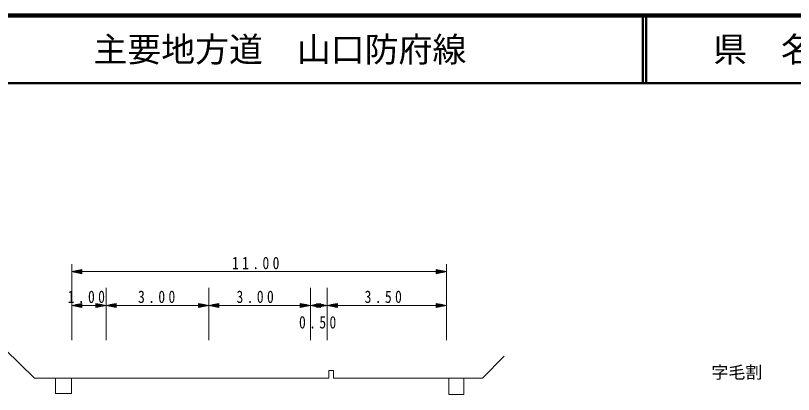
# Model space of a CAD drawing. Units: millimetres, scale not verified. Extents: x 40000 to 680000, y 20000 to 380000.
# Drawn here: x 205260 to 319966, y 324093 to 380000 of the extents above; entities that cross this region are included whole.
import ezdxf
from ezdxf.enums import TextEntityAlignment as Align

# ---------------------------------------------------------------- set-up
doc = ezdxf.new("R2010")
doc.units = ezdxf.units.MM
doc.header["$LTSCALE"] = 1000
for name, color, linetype, lineweight in [('M-BGD', 7, 'Continuous', 13), ('M-STR-HTXT', 7, 'Continuous', 13), ('M-TTL', 2, 'Continuous', 140), ('M-TTL-LINE', 7, 'Continuous', 50)]:
    doc.layers.add(name, color=color, linetype=linetype, lineweight=lineweight)
doc.layers.add('M-BMK-HTXT', color=7, linetype='Continuous')
doc.layers.add('M-TTL-TXT', color=7, linetype='Continuous')
doc.styles.add('ＭＳ ゴシック', font='')
doc.styles.get('ＭＳ ゴシック').set_extended_font_data('MS Gothic')

msp = doc.modelspace()

# ---------------------------------------------------------------- linework, layer by layer
at = {"layer": 'M-BGD'}
for p, q in [((203716, 330733), (208035, 326506)), ((274108, 326506), (277322, 329719)), ((251443, 326506), (251443, 327634)), ((251443, 327634), (252152, 327634)), ((252152, 327634), (252152, 326506)), ((208035, 326506), (251443, 326506)), ((211150, 324216), (211150, 326506)), ((213511, 326506), (213511, 324216)), ((252152, 326506), (274108, 326506)), ((269148, 324093), (269148, 326506)), ((271363, 326506), (271363, 324093)), ((213511, 324216), (211150, 324216)), ((271363, 324093), (269148, 324093))]:
    msp.add_line(p, q, dxfattribs=at)
at = {"layer": 'M-STR-HTXT'}
for p, q in [((213553, 332083), (213553, 343315)), ((268797, 332083), (268797, 343315)), ((213553, 342212), (215053, 342512)), ((213553, 342212), (215053, 341912)), ((213553, 342212), (215053, 342212)), ((215053, 342272), (213853, 342272)), ((215053, 342152), (213853, 342152)), ((214153, 342332), (215053, 342332)), ((214153, 342092), (215053, 342092)), ((215053, 342392), (214453, 342392)), ((215053, 342032), (214453, 342032)), ((214753, 342452), (215053, 342452)), ((214753, 341972), (215053, 341972)), ((215053, 341912), (215053, 342512)), ((215053, 342212), (267297, 342212)), ((268797, 342212), (267297, 342512)), ((267297, 342512), (267297, 341912)), ((267597, 342452), (267297, 342452)), ((267297, 342392), (267897, 342392)), ((268197, 342332), (267297, 342332)), ((267297, 342272), (268497, 342272)), ((268797, 342212), (267297, 341912)), ((268797, 342212), (267297, 342212)), ((267297, 342152), (268497, 342152)), ((268197, 342092), (267297, 342092)), ((267297, 342032), (267897, 342032)), ((267597, 341972), (267297, 341972)), ((218601, 332083), (218601, 339837)), ((233744, 332083), (233744, 339837)), ((248737, 332083), (248737, 339837)), ((251209, 332083), (251209, 339837)), ((213553, 337227), (215053, 337527)), ((215053, 337287), (213853, 337287)), ((214153, 337347), (215053, 337347)), ((215053, 337407), (214453, 337407)), ((214753, 337467), (215053, 337467)), ((215053, 336927), (215053, 337527)), ((218601, 337227), (217101, 337527)), ((217101, 337527), (217101, 336927)), ((217401, 337467), (217101, 337467)), ((217101, 337407), (217701, 337407)), ((218001, 337347), (217101, 337347)), ((217101, 337287), (218301, 337287)), ((218601, 337227), (220101, 337527)), ((220101, 337287), (218901, 337287)), ((219201, 337347), (220101, 337347)), ((220101, 337407), (219501, 337407)), ((219801, 337467), (220101, 337467)), ((220101, 336927), (220101, 337527)), ((233744, 337227), (232244, 337527)), ((232244, 337527), (232244, 336927)), ((232544, 337467), (232244, 337467)), ((232244, 337407), (232844, 337407)), ((233144, 337347), (232244, 337347)), ((232244, 337287), (233444, 337287)), ((233744, 337227), (235244, 337527)), ((235244, 337287), (234044, 337287)), ((234344, 337347), (235244, 337347)), ((235244, 337407), (234644, 337407)), ((234944, 337467), (235244, 337467)), ((235244, 336927), (235244, 337527)), ((248737, 337227), (247237, 337527)), ((247237, 337527), (247237, 336927)), ((247537, 337467), (247237, 337467)), ((247237, 337407), (247837, 337407)), ((248137, 337347), (247237, 337347)), ((247237, 337287), (248437, 337287)), ((248737, 337227), (250237, 337527)), ((250237, 337287), (249037, 337287)), ((249337, 337347), (250237, 337347)), ((250237, 337407), (249637, 337407)), ((251209, 337227), (249709, 337527)), ((249709, 337527), (249709, 336927)), ((250009, 337467), (249709, 337467)), ((249709, 337407), (250309, 337407)), ((250609, 337347), (249709, 337347)), ((249709, 337287), (250909, 337287)), ((249937, 337467), (250237, 337467)), ((250237, 336927), (250237, 337527)), ((251209, 337227), (252709, 337527)), ((252709, 337287), (251509, 337287)), ((251809, 337347), (252709, 337347)), ((252709, 337407), (252109, 337407)), ((252409, 337467), (252709, 337467)), ((252709, 336927), (252709, 337527)), ((268797, 337227), (267297, 337527)), ((267297, 337527), (267297, 336927)), ((267597, 337467), (267297, 337467)), ((267297, 337407), (267897, 337407)), ((268197, 337347), (267297, 337347)), ((267297, 337287), (268497, 337287)), ((213553, 337227), (215053, 336927)), ((213553, 337227), (215053, 337227)), ((215053, 337167), (213853, 337167)), ((214153, 337107), (215053, 337107)), ((215053, 337047), (214453, 337047)), ((214753, 336987), (215053, 336987)), ((215053, 337227), (217101, 337227)), ((218601, 337227), (217101, 336927)), ((218601, 337227), (217101, 337227)), ((217101, 337167), (218301, 337167)), ((218001, 337107), (217101, 337107)), ((217101, 337047), (217701, 337047)), ((217401, 336987), (217101, 336987)), ((218601, 337227), (220101, 336927)), ((218601, 337227), (220101, 337227)), ((220101, 337167), (218901, 337167)), ((219201, 337107), (220101, 337107)), ((220101, 337047), (219501, 337047)), ((219801, 336987), (220101, 336987)), ((220101, 337227), (232244, 337227)), ((233744, 337227), (232244, 336927)), ((233744, 337227), (232244, 337227)), ((232244, 337167), (233444, 337167)), ((233144, 337107), (232244, 337107)), ((232244, 337047), (232844, 337047)), ((232544, 336987), (232244, 336987)), ((233744, 337227), (235244, 336927)), ((233744, 337227), (235244, 337227)), ((235244, 337167), (234044, 337167)), ((234344, 337107), (235244, 337107)), ((235244, 337047), (234644, 337047)), ((234944, 336987), (235244, 336987)), ((235244, 337227), (247237, 337227)), ((248737, 337227), (247237, 336927)), ((248737, 337227), (247237, 337227)), ((247237, 337167), (248437, 337167)), ((248137, 337107), (247237, 337107)), ((247237, 337047), (247837, 337047)), ((247537, 336987), (247237, 336987)), ((248737, 337227), (250237, 336927)), ((248737, 337227), (250237, 337227)), ((250237, 337167), (249037, 337167)), ((249337, 337107), (250237, 337107)), ((250237, 337047), (249637, 337047)), ((251209, 337227), (249709, 336927)), ((251209, 337227), (249709, 337227)), ((249709, 337167), (250909, 337167)), ((250609, 337107), (249709, 337107)), ((249709, 337047), (250309, 337047)), ((250009, 336987), (249709, 336987)), ((249937, 336987), (250237, 336987)), ((251209, 337227), (252709, 336927)), ((251209, 337227), (252709, 337227)), ((252709, 337167), (251509, 337167)), ((251809, 337107), (252709, 337107)), ((252709, 337047), (252109, 337047)), ((252409, 336987), (252709, 336987)), ((252709, 337227), (267297, 337227)), ((268797, 337227), (267297, 336927)), ((268797, 337227), (267297, 337227)), ((267297, 337167), (268497, 337167)), ((268197, 337107), (267297, 337107)), ((267297, 337047), (267897, 337047)), ((267597, 336987), (267297, 336987))]:
    msp.add_line(p, q, dxfattribs=at)
at = {"layer": 'M-TTL'}
msp.add_line((680000, 380000), (40000, 380000), dxfattribs=at)
at = {"layer": 'M-TTL-LINE'}
for p, q in [((297750, 380000), (297750, 370000)), ((298250, 380000), (298250, 370000)), ((40000, 370000), (680000, 370000))]:
    msp.add_line(p, q, dxfattribs=at)

# ---------------------------------------------------------------- texts
at = {"layer": 'M-BMK-HTXT', "style": 'ＭＳ ゴシック'}
msp.add_text('字毛割', height=1833, dxfattribs=at).set_placement((311627, 327360), align=Align.MIDDLE_CENTER)
at = {"layer": 'M-STR-HTXT', "char_height": 1833, "attachment_point": 8, "style": 'ＭＳ ゴシック'}
for s, insert in [('\\T1.5;\\W0.8;11.00', (240920, 342547)), ('\\T1.5;\\W0.8;1.00', (215943, 337562)), ('\\T1.5;\\W0.8;3.00', (226314, 337562)), ('\\T1.5;\\W0.8;3.00', (240837, 337562)), ('\\T1.5;\\W0.8;3.50', (259725, 337562)), ('\\T1.5;\\W0.8;0.50', (250051, 333801))]:
    msp.add_mtext(s, dxfattribs=dict(at, insert=insert))
at = {"layer": 'M-TTL-TXT', "style": 'ＭＳ ゴシック'}
msp.add_text('主要地方道\u3000山口防府線', height=3666, dxfattribs=at).set_placement((216734, 375000), align=Align.MIDDLE_LEFT)
msp.add_text('県\u3000名', height=3666, dxfattribs=at).set_placement((315625, 375000), align=Align.MIDDLE_CENTER)

doc.saveas('drawing.dxf')
